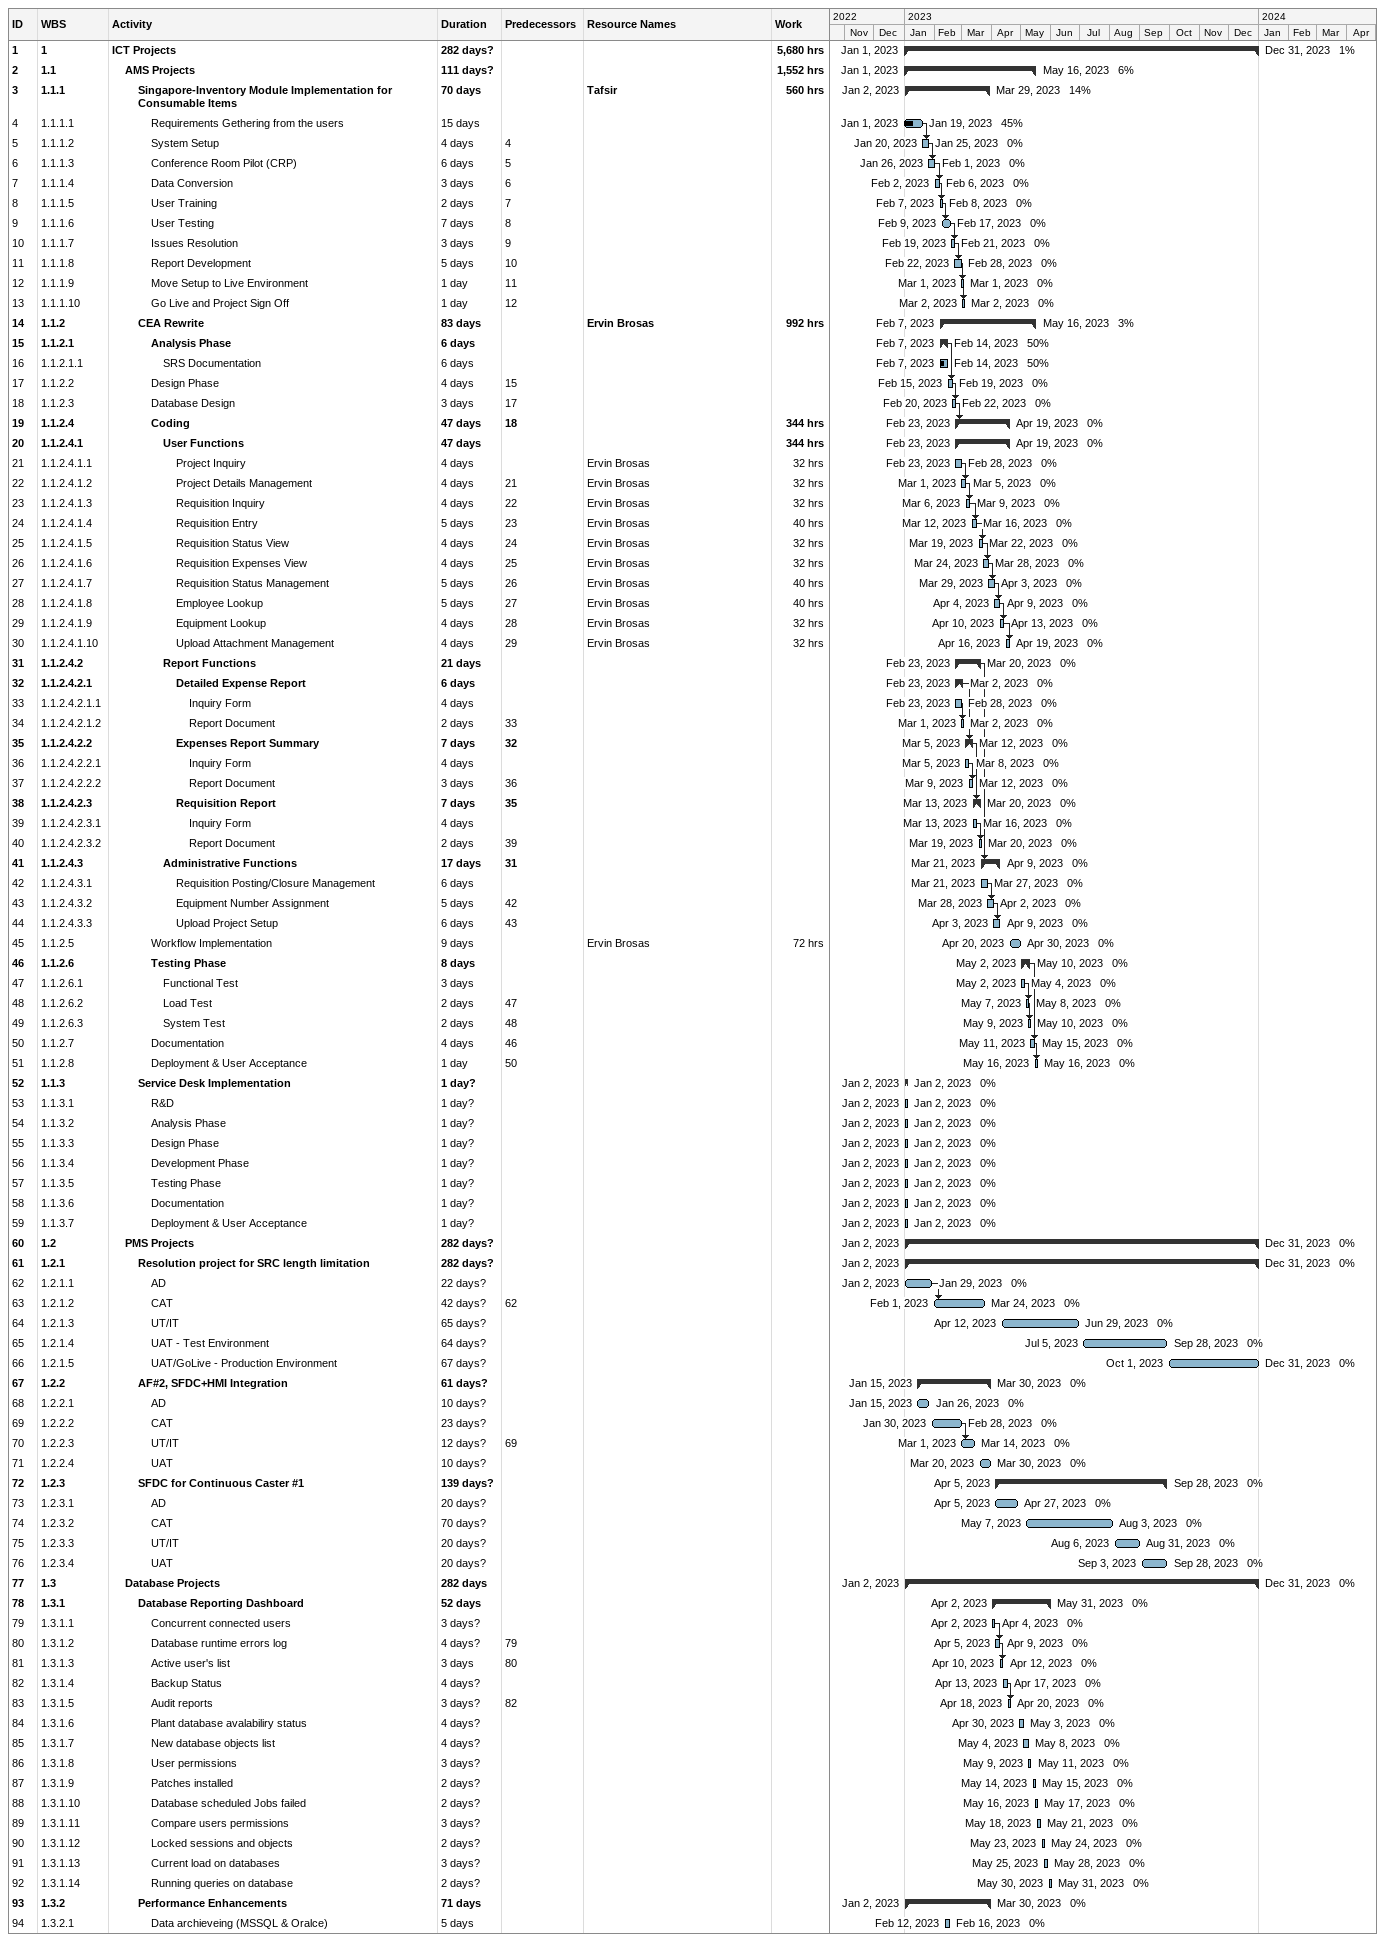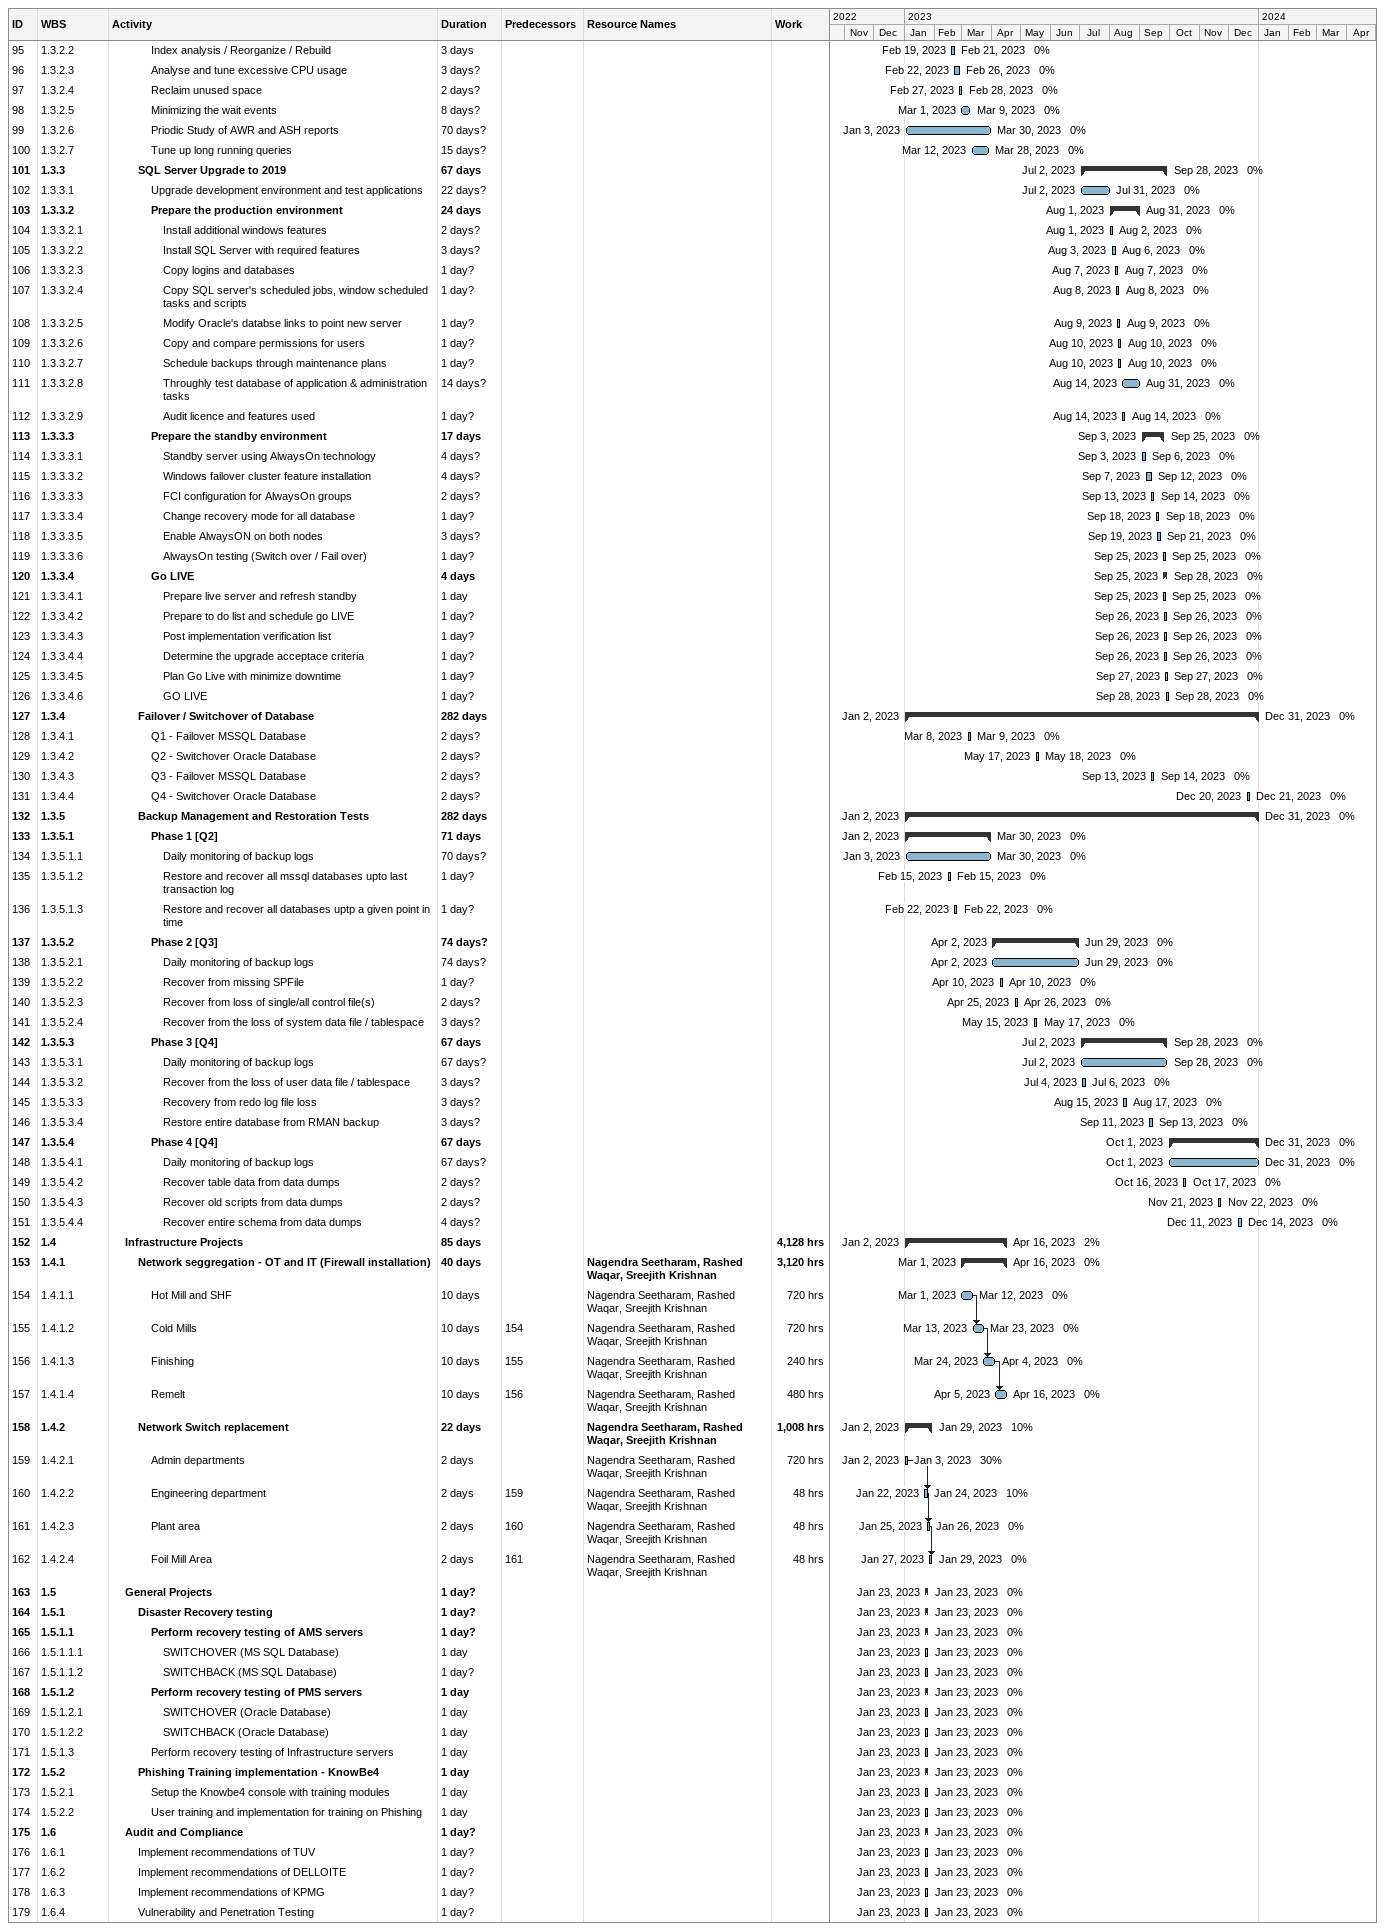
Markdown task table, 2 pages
| ID | WBS | Task | Duration | Start | Finish | Predecessors | Resources | % complete | Work (h) |
|---|---|---|---|---|---|---|---|---|---|
| 1 | 1 | **ICT Projects** | 282d? | 2023-01-01 | 2023-12-31 |  |  | 1 | 5680 |
| 2 | 1.1 | **AMS Projects** | 111d? | 2023-01-01 | 2023-05-16 |  |  | 6 | 1552 |
| 3 | 1.1.1 | **Singapore-Inventory Module Implementation for Consumable Items** | 70d | 2023-01-02 | 2023-03-29 |  | Tafsir | 14 | 560 |
| 4 | 1.1.1.1 | Requirements Gethering from the users | 15d | 2023-01-01 | 2023-01-19 |  |  | 45 |  |
| 5 | 1.1.1.2 | System Setup | 4d | 2023-01-20 | 2023-01-25 | 4 |  | 0 |  |
| 6 | 1.1.1.3 | Conference Room Pilot (CRP) | 6d | 2023-01-26 | 2023-02-01 | 5 |  | 0 |  |
| 7 | 1.1.1.4 | Data Conversion | 3d | 2023-02-02 | 2023-02-06 | 6 |  | 0 |  |
| 8 | 1.1.1.5 | User Training | 2d | 2023-02-07 | 2023-02-08 | 7 |  | 0 |  |
| 9 | 1.1.1.6 | User Testing | 7d | 2023-02-09 | 2023-02-17 | 8 |  | 0 |  |
| 10 | 1.1.1.7 | Issues Resolution | 3d | 2023-02-19 | 2023-02-21 | 9 |  | 0 |  |
| 11 | 1.1.1.8 | Report Development | 5d | 2023-02-22 | 2023-02-28 | 10 |  | 0 |  |
| 12 | 1.1.1.9 | Move Setup to Live Environment | 1d | 2023-03-01 | 2023-03-01 | 11 |  | 0 |  |
| 13 | 1.1.1.10 | Go Live and Project Sign Off | 1d | 2023-03-02 | 2023-03-02 | 12 |  | 0 |  |
| 14 | 1.1.2 | **CEA Rewrite** | 83d | 2023-02-07 | 2023-05-16 |  | Ervin Brosas | 3 | 992 |
| 15 | 1.1.2.1 | **Analysis Phase** | 6d | 2023-02-07 | 2023-02-14 |  |  | 50 |  |
| 16 | 1.1.2.1.1 | SRS Documentation | 6d | 2023-02-07 | 2023-02-14 |  |  | 50 |  |
| 17 | 1.1.2.2 | Design Phase | 4d | 2023-02-15 | 2023-02-19 | 15 |  | 0 |  |
| 18 | 1.1.2.3 | Database Design | 3d | 2023-02-20 | 2023-02-22 | 17 |  | 0 |  |
| 19 | 1.1.2.4 | **Coding** | 47d | 2023-02-23 | 2023-04-19 | 18 |  | 0 | 344 |
| 20 | 1.1.2.4.1 | **User Functions** | 47d | 2023-02-23 | 2023-04-19 |  |  | 0 | 344 |
| 21 | 1.1.2.4.1.1 | Project Inquiry | 4d | 2023-02-23 | 2023-02-28 |  | Ervin Brosas | 0 | 32 |
| 22 | 1.1.2.4.1.2 | Project Details Management | 4d | 2023-03-01 | 2023-03-05 | 21 | Ervin Brosas | 0 | 32 |
| 23 | 1.1.2.4.1.3 | Requisition Inquiry | 4d | 2023-03-06 | 2023-03-09 | 22 | Ervin Brosas | 0 | 32 |
| 24 | 1.1.2.4.1.4 | Requisition Entry | 5d | 2023-03-12 | 2023-03-16 | 23 | Ervin Brosas | 0 | 40 |
| 25 | 1.1.2.4.1.5 | Requisition Status View | 4d | 2023-03-19 | 2023-03-22 | 24 | Ervin Brosas | 0 | 32 |
| 26 | 1.1.2.4.1.6 | Requisition Expenses View | 4d | 2023-03-24 | 2023-03-28 | 25 | Ervin Brosas | 0 | 32 |
| 27 | 1.1.2.4.1.7 | Requisition Status Management | 5d | 2023-03-29 | 2023-04-03 | 26 | Ervin Brosas | 0 | 40 |
| 28 | 1.1.2.4.1.8 | Employee Lookup | 5d | 2023-04-04 | 2023-04-09 | 27 | Ervin Brosas | 0 | 40 |
| 29 | 1.1.2.4.1.9 | Equipment Lookup | 4d | 2023-04-10 | 2023-04-13 | 28 | Ervin Brosas | 0 | 32 |
| 30 | 1.1.2.4.1.10 | Upload Attachment Management | 4d | 2023-04-16 | 2023-04-19 | 29 | Ervin Brosas | 0 | 32 |
| 31 | 1.1.2.4.2 | **Report Functions** | 21d | 2023-02-23 | 2023-03-20 |  |  | 0 |  |
| 32 | 1.1.2.4.2.1 | **Detailed Expense Report** | 6d | 2023-02-23 | 2023-03-02 |  |  | 0 |  |
| 33 | 1.1.2.4.2.1.1 | Inquiry Form | 4d | 2023-02-23 | 2023-02-28 |  |  | 0 |  |
| 34 | 1.1.2.4.2.1.2 | Report Document | 2d | 2023-03-01 | 2023-03-02 | 33 |  | 0 |  |
| 35 | 1.1.2.4.2.2 | **Expenses Report Summary** | 7d | 2023-03-05 | 2023-03-12 | 32 |  | 0 |  |
| 36 | 1.1.2.4.2.2.1 | Inquiry Form | 4d | 2023-03-05 | 2023-03-08 |  |  | 0 |  |
| 37 | 1.1.2.4.2.2.2 | Report Document | 3d | 2023-03-09 | 2023-03-12 | 36 |  | 0 |  |
| 38 | 1.1.2.4.2.3 | **Requisition Report** | 7d | 2023-03-13 | 2023-03-20 | 35 |  | 0 |  |
| 39 | 1.1.2.4.2.3.1 | Inquiry Form | 4d | 2023-03-13 | 2023-03-16 |  |  | 0 |  |
| 40 | 1.1.2.4.2.3.2 | Report Document | 2d | 2023-03-19 | 2023-03-20 | 39 |  | 0 |  |
| 41 | 1.1.2.4.3 | **Administrative Functions** | 17d | 2023-03-21 | 2023-04-09 | 31 |  | 0 |  |
| 42 | 1.1.2.4.3.1 | Requisition Posting/Closure Management | 6d | 2023-03-21 | 2023-03-27 |  |  | 0 |  |
| 43 | 1.1.2.4.3.2 | Equipment Number Assignment | 5d | 2023-03-28 | 2023-04-02 | 42 |  | 0 |  |
| 44 | 1.1.2.4.3.3 | Upload Project Setup | 6d | 2023-04-03 | 2023-04-09 | 43 |  | 0 |  |
| 45 | 1.1.2.5 | Workflow Implementation | 9d | 2023-04-20 | 2023-04-30 |  | Ervin Brosas | 0 | 72 |
| 46 | 1.1.2.6 | **Testing Phase** | 8d | 2023-05-02 | 2023-05-10 |  |  | 0 |  |
| 47 | 1.1.2.6.1 | Functional Test | 3d | 2023-05-02 | 2023-05-04 |  |  | 0 |  |
| 48 | 1.1.2.6.2 | Load Test | 2d | 2023-05-07 | 2023-05-08 | 47 |  | 0 |  |
| 49 | 1.1.2.6.3 | System Test | 2d | 2023-05-09 | 2023-05-10 | 48 |  | 0 |  |
| 50 | 1.1.2.7 | Documentation | 4d | 2023-05-11 | 2023-05-15 | 46 |  | 0 |  |
| 51 | 1.1.2.8 | Deployment & User Acceptance | 1d | 2023-05-16 | 2023-05-16 | 50 |  | 0 |  |
| 52 | 1.1.3 | **Service Desk Implementation** | 1d? | 2023-01-02 | 2023-01-02 |  |  | 0 |  |
| 53 | 1.1.3.1 | R&D | 1d? | 2023-01-02 | 2023-01-02 |  |  | 0 |  |
| 54 | 1.1.3.2 | Analysis Phase | 1d? | 2023-01-02 | 2023-01-02 |  |  | 0 |  |
| 55 | 1.1.3.3 | Design Phase | 1d? | 2023-01-02 | 2023-01-02 |  |  | 0 |  |
| 56 | 1.1.3.4 | Development Phase | 1d? | 2023-01-02 | 2023-01-02 |  |  | 0 |  |
| 57 | 1.1.3.5 | Testing Phase | 1d? | 2023-01-02 | 2023-01-02 |  |  | 0 |  |
| 58 | 1.1.3.6 | Documentation | 1d? | 2023-01-02 | 2023-01-02 |  |  | 0 |  |
| 59 | 1.1.3.7 | Deployment & User Acceptance | 1d? | 2023-01-02 | 2023-01-02 |  |  | 0 |  |
| 60 | 1.2 | **PMS Projects** | 282d? | 2023-01-02 | 2023-12-31 |  |  | 0 |  |
| 61 | 1.2.1 | **Resolution project for SRC length limitation** | 282d? | 2023-01-02 | 2023-12-31 |  |  | 0 |  |
| 62 | 1.2.1.1 | AD | 22d? | 2023-01-02 | 2023-01-29 |  |  | 0 |  |
| 63 | 1.2.1.2 | CAT | 42d? | 2023-02-01 | 2023-03-24 | 62 |  | 0 |  |
| 64 | 1.2.1.3 | UT/IT | 65d? | 2023-04-12 | 2023-06-29 |  |  | 0 |  |
| 65 | 1.2.1.4 | UAT - Test Environment | 64d? | 2023-07-05 | 2023-09-28 |  |  | 0 |  |
| 66 | 1.2.1.5 | UAT/GoLive - Production Environment | 67d? | 2023-10-01 | 2023-12-31 |  |  | 0 |  |
| 67 | 1.2.2 | **AF#2, SFDC+HMI Integration** | 61d? | 2023-01-15 | 2023-03-30 |  |  | 0 |  |
| 68 | 1.2.2.1 | AD | 10d? | 2023-01-15 | 2023-01-26 |  |  | 0 |  |
| 69 | 1.2.2.2 | CAT | 23d? | 2023-01-30 | 2023-02-28 |  |  | 0 |  |
| 70 | 1.2.2.3 | UT/IT | 12d? | 2023-03-01 | 2023-03-14 | 69 |  | 0 |  |
| 71 | 1.2.2.4 | UAT | 10d? | 2023-03-20 | 2023-03-30 |  |  | 0 |  |
| 72 | 1.2.3 | **SFDC for Continuous Caster #1** | 139d? | 2023-04-05 | 2023-09-28 |  |  | 0 |  |
| 73 | 1.2.3.1 | AD | 20d? | 2023-04-05 | 2023-04-27 |  |  | 0 |  |
| 74 | 1.2.3.2 | CAT | 70d? | 2023-05-07 | 2023-08-03 |  |  | 0 |  |
| 75 | 1.2.3.3 | UT/IT | 20d? | 2023-08-06 | 2023-08-31 |  |  | 0 |  |
| 76 | 1.2.3.4 | UAT | 20d? | 2023-09-03 | 2023-09-28 |  |  | 0 |  |
| 77 | 1.3 | **Database Projects** | 282d | 2023-01-02 | 2023-12-31 |  |  | 0 |  |
| 78 | 1.3.1 | **Database Reporting Dashboard** | 52d | 2023-04-02 | 2023-05-31 |  |  | 0 |  |
| 79 | 1.3.1.1 | Concurrent connected users | 3d? | 2023-04-02 | 2023-04-04 |  |  | 0 |  |
| 80 | 1.3.1.2 | Database runtime errors log | 4d? | 2023-04-05 | 2023-04-09 | 79 |  | 0 |  |
| 81 | 1.3.1.3 | Active user's list | 3d | 2023-04-10 | 2023-04-12 | 80 |  | 0 |  |
| 82 | 1.3.1.4 | Backup Status | 4d? | 2023-04-13 | 2023-04-17 |  |  | 0 |  |
| 83 | 1.3.1.5 | Audit reports | 3d? | 2023-04-18 | 2023-04-20 | 82 |  | 0 |  |
| 84 | 1.3.1.6 | Plant database avalabiliry status | 4d? | 2023-04-30 | 2023-05-03 |  |  | 0 |  |
| 85 | 1.3.1.7 | New database objects list | 4d? | 2023-05-04 | 2023-05-08 |  |  | 0 |  |
| 86 | 1.3.1.8 | User permissions | 3d? | 2023-05-09 | 2023-05-11 |  |  | 0 |  |
| 87 | 1.3.1.9 | Patches installed | 2d? | 2023-05-14 | 2023-05-15 |  |  | 0 |  |
| 88 | 1.3.1.10 | Database scheduled Jobs failed | 2d? | 2023-05-16 | 2023-05-17 |  |  | 0 |  |
| 89 | 1.3.1.11 | Compare users permissions | 3d? | 2023-05-18 | 2023-05-21 |  |  | 0 |  |
| 90 | 1.3.1.12 | Locked sessions and objects | 2d? | 2023-05-23 | 2023-05-24 |  |  | 0 |  |
| 91 | 1.3.1.13 | Current load on databases | 3d? | 2023-05-25 | 2023-05-28 |  |  | 0 |  |
| 92 | 1.3.1.14 | Running queries on database | 2d? | 2023-05-30 | 2023-05-31 |  |  | 0 |  |
| 93 | 1.3.2 | **Performance Enhancements** | 71d | 2023-01-02 | 2023-03-30 |  |  | 0 |  |
| 94 | 1.3.2.1 | Data archieveing (MSSQL & Oralce) | 5d | 2023-02-12 | 2023-02-16 |  |  | 0 |  |
| 95 | 1.3.2.2 | Index analysis / Reorganize / Rebuild | 3d | 2023-02-19 | 2023-02-21 |  |  | 0 |  |
| 96 | 1.3.2.3 | Analyse and tune excessive CPU usage | 3d? | 2023-02-22 | 2023-02-26 |  |  | 0 |  |
| 97 | 1.3.2.4 | Reclaim unused space | 2d? | 2023-02-27 | 2023-02-28 |  |  | 0 |  |
| 98 | 1.3.2.5 | Minimizing the wait events | 8d? | 2023-03-01 | 2023-03-09 |  |  | 0 |  |
| 99 | 1.3.2.6 | Priodic Study of AWR and ASH reports | 70d? | 2023-01-03 | 2023-03-30 |  |  | 0 |  |
| 100 | 1.3.2.7 | Tune up long running queries | 15d? | 2023-03-12 | 2023-03-28 |  |  | 0 |  |
| 101 | 1.3.3 | **SQL Server Upgrade to 2019** | 67d | 2023-07-02 | 2023-09-28 |  |  | 0 |  |
| 102 | 1.3.3.1 | Upgrade development environment and test applications | 22d? | 2023-07-02 | 2023-07-31 |  |  | 0 |  |
| 103 | 1.3.3.2 | **Prepare the production environment** | 24d | 2023-08-01 | 2023-08-31 |  |  | 0 |  |
| 104 | 1.3.3.2.1 | Install additional windows features | 2d? | 2023-08-01 | 2023-08-02 |  |  | 0 |  |
| 105 | 1.3.3.2.2 | Install SQL Server with required features | 3d? | 2023-08-03 | 2023-08-06 |  |  | 0 |  |
| 106 | 1.3.3.2.3 | Copy logins and databases | 1d? | 2023-08-07 | 2023-08-07 |  |  | 0 |  |
| 107 | 1.3.3.2.4 | Copy SQL server's scheduled jobs, window scheduled tasks and scripts | 1d? | 2023-08-08 | 2023-08-08 |  |  | 0 |  |
| 108 | 1.3.3.2.5 | Modify Oracle's databse links to point new server | 1d? | 2023-08-09 | 2023-08-09 |  |  | 0 |  |
| 109 | 1.3.3.2.6 | Copy and compare permissions for users | 1d? | 2023-08-10 | 2023-08-10 |  |  | 0 |  |
| 110 | 1.3.3.2.7 | Schedule backups through maintenance plans | 1d? | 2023-08-10 | 2023-08-10 |  |  | 0 |  |
| 111 | 1.3.3.2.8 | Throughly test database of application & administration tasks | 14d? | 2023-08-14 | 2023-08-31 |  |  | 0 |  |
| 112 | 1.3.3.2.9 | Audit licence and features used | 1d? | 2023-08-14 | 2023-08-14 |  |  | 0 |  |
| 113 | 1.3.3.3 | **Prepare the standby environment** | 17d | 2023-09-03 | 2023-09-25 |  |  | 0 |  |
| 114 | 1.3.3.3.1 | Standby server using AlwaysOn technology | 4d? | 2023-09-03 | 2023-09-06 |  |  | 0 |  |
| 115 | 1.3.3.3.2 | Windows failover cluster feature installation | 4d? | 2023-09-07 | 2023-09-12 |  |  | 0 |  |
| 116 | 1.3.3.3.3 | FCI configuration for AlwaysOn groups | 2d? | 2023-09-13 | 2023-09-14 |  |  | 0 |  |
| 117 | 1.3.3.3.4 | Change recovery mode for all database | 1d? | 2023-09-18 | 2023-09-18 |  |  | 0 |  |
| 118 | 1.3.3.3.5 | Enable AlwaysON on both nodes | 3d? | 2023-09-19 | 2023-09-21 |  |  | 0 |  |
| 119 | 1.3.3.3.6 | AlwaysOn testing (Switch over / Fail over) | 1d? | 2023-09-25 | 2023-09-25 |  |  | 0 |  |
| 120 | 1.3.3.4 | **Go LIVE** | 4d | 2023-09-25 | 2023-09-28 |  |  | 0 |  |
| 121 | 1.3.3.4.1 | Prepare live server and refresh standby | 1d | 2023-09-25 | 2023-09-25 |  |  | 0 |  |
| 122 | 1.3.3.4.2 | Prepare to do list and schedule go LIVE | 1d? | 2023-09-26 | 2023-09-26 |  |  | 0 |  |
| 123 | 1.3.3.4.3 | Post implementation verification list | 1d? | 2023-09-26 | 2023-09-26 |  |  | 0 |  |
| 124 | 1.3.3.4.4 | Determine the upgrade acceptace criteria | 1d? | 2023-09-26 | 2023-09-26 |  |  | 0 |  |
| 125 | 1.3.3.4.5 | Plan Go Live with minimize downtime | 1d? | 2023-09-27 | 2023-09-27 |  |  | 0 |  |
| 126 | 1.3.3.4.6 | GO LIVE | 1d? | 2023-09-28 | 2023-09-28 |  |  | 0 |  |
| 127 | 1.3.4 | **Failover / Switchover of Database** | 282d | 2023-01-02 | 2023-12-31 |  |  | 0 |  |
| 128 | 1.3.4.1 | Q1 - Failover MSSQL Database | 2d? | 2023-03-08 | 2023-03-09 |  |  | 0 |  |
| 129 | 1.3.4.2 | Q2 - Switchover Oracle Database | 2d? | 2023-05-17 | 2023-05-18 |  |  | 0 |  |
| 130 | 1.3.4.3 | Q3 - Failover MSSQL Database | 2d? | 2023-09-13 | 2023-09-14 |  |  | 0 |  |
| 131 | 1.3.4.4 | Q4 - Switchover Oracle Database | 2d? | 2023-12-20 | 2023-12-21 |  |  | 0 |  |
| 132 | 1.3.5 | **Backup Management and Restoration Tests** | 282d | 2023-01-02 | 2023-12-31 |  |  | 0 |  |
| 133 | 1.3.5.1 | **Phase 1 [Q2]** | 71d | 2023-01-02 | 2023-03-30 |  |  | 0 |  |
| 134 | 1.3.5.1.1 | Daily monitoring of backup logs | 70d? | 2023-01-03 | 2023-03-30 |  |  | 0 |  |
| 135 | 1.3.5.1.2 | Restore and recover all mssql databases upto last transaction log | 1d? | 2023-02-15 | 2023-02-15 |  |  | 0 |  |
| 136 | 1.3.5.1.3 | Restore and recover all databases uptp a given point in time | 1d? | 2023-02-22 | 2023-02-22 |  |  | 0 |  |
| 137 | 1.3.5.2 | **Phase 2 [Q3]** | 74d? | 2023-04-02 | 2023-06-29 |  |  | 0 |  |
| 138 | 1.3.5.2.1 | Daily monitoring of backup logs | 74d? | 2023-04-02 | 2023-06-29 |  |  | 0 |  |
| 139 | 1.3.5.2.2 | Recover from missing SPFile | 1d? | 2023-04-10 | 2023-04-10 |  |  | 0 |  |
| 140 | 1.3.5.2.3 | Recover from loss of single/all control file(s) | 2d? | 2023-04-25 | 2023-04-26 |  |  | 0 |  |
| 141 | 1.3.5.2.4 | Recover from the loss of system data file / tablespace | 3d? | 2023-05-15 | 2023-05-17 |  |  | 0 |  |
| 142 | 1.3.5.3 | **Phase 3 [Q4]** | 67d | 2023-07-02 | 2023-09-28 |  |  | 0 |  |
| 143 | 1.3.5.3.1 | Daily monitoring of backup logs | 67d? | 2023-07-02 | 2023-09-28 |  |  | 0 |  |
| 144 | 1.3.5.3.2 | Recover from the loss of user data file / tablespace | 3d? | 2023-07-04 | 2023-07-06 |  |  | 0 |  |
| 145 | 1.3.5.3.3 | Recovery from redo log file loss | 3d? | 2023-08-15 | 2023-08-17 |  |  | 0 |  |
| 146 | 1.3.5.3.4 | Restore entire database from RMAN backup | 3d? | 2023-09-11 | 2023-09-13 |  |  | 0 |  |
| 147 | 1.3.5.4 | **Phase 4 [Q4]** | 67d | 2023-10-01 | 2023-12-31 |  |  | 0 |  |
| 148 | 1.3.5.4.1 | Daily monitoring of backup logs | 67d? | 2023-10-01 | 2023-12-31 |  |  | 0 |  |
| 149 | 1.3.5.4.2 | Recover table data from data dumps | 2d? | 2023-10-16 | 2023-10-17 |  |  | 0 |  |
| 150 | 1.3.5.4.3 | Recover old scripts from data dumps | 2d? | 2023-11-21 | 2023-11-22 |  |  | 0 |  |
| 151 | 1.3.5.4.4 | Recover entire schema from data dumps | 4d? | 2023-12-11 | 2023-12-14 |  |  | 0 |  |
| 152 | 1.4 | **Infrastructure Projects** | 85d | 2023-01-02 | 2023-04-16 |  |  | 2 | 4128 |
| 153 | 1.4.1 | **Network seggregation - OT and IT (Firewall installation)** | 40d | 2023-03-01 | 2023-04-16 |  | Nagendra Seetharam, Rashed Waqar, Sreejith Krishnan | 0 | 3120 |
| 154 | 1.4.1.1 | Hot Mill and SHF | 10d | 2023-03-01 | 2023-03-12 |  | Nagendra Seetharam, Rashed Waqar, Sreejith Krishnan | 0 | 720 |
| 155 | 1.4.1.2 | Cold Mills | 10d | 2023-03-13 | 2023-03-23 | 154 | Nagendra Seetharam, Rashed Waqar, Sreejith Krishnan | 0 | 720 |
| 156 | 1.4.1.3 | Finishing | 10d | 2023-03-24 | 2023-04-04 | 155 | Nagendra Seetharam, Rashed Waqar, Sreejith Krishnan | 0 | 240 |
| 157 | 1.4.1.4 | Remelt | 10d | 2023-04-05 | 2023-04-16 | 156 | Nagendra Seetharam, Rashed Waqar, Sreejith Krishnan | 0 | 480 |
| 158 | 1.4.2 | **Network Switch replacement** | 22d | 2023-01-02 | 2023-01-29 |  | Nagendra Seetharam, Rashed Waqar, Sreejith Krishnan | 10 | 1008 |
| 159 | 1.4.2.1 | Admin departments | 2d | 2023-01-02 | 2023-01-03 |  | Nagendra Seetharam, Rashed Waqar, Sreejith Krishnan | 30 | 720 |
| 160 | 1.4.2.2 | Engineering department | 2d | 2023-01-22 | 2023-01-24 | 159 | Nagendra Seetharam, Rashed Waqar, Sreejith Krishnan | 10 | 48 |
| 161 | 1.4.2.3 | Plant area | 2d | 2023-01-25 | 2023-01-26 | 160 | Nagendra Seetharam, Rashed Waqar, Sreejith Krishnan | 0 | 48 |
| 162 | 1.4.2.4 | Foil Mill Area | 2d | 2023-01-27 | 2023-01-29 | 161 | Nagendra Seetharam, Rashed Waqar, Sreejith Krishnan | 0 | 48 |
| 163 | 1.5 | **General Projects** | 1d? | 2023-01-23 | 2023-01-23 |  |  | 0 |  |
| 164 | 1.5.1 | **Disaster Recovery testing** | 1d? | 2023-01-23 | 2023-01-23 |  |  | 0 |  |
| 165 | 1.5.1.1 | **Perform recovery testing of AMS servers** | 1d? | 2023-01-23 | 2023-01-23 |  |  | 0 |  |
| 166 | 1.5.1.1.1 | SWITCHOVER (MS SQL Database) | 1d | 2023-01-23 | 2023-01-23 |  |  | 0 |  |
| 167 | 1.5.1.1.2 | SWITCHBACK (MS SQL Database) | 1d? | 2023-01-23 | 2023-01-23 |  |  | 0 |  |
| 168 | 1.5.1.2 | **Perform recovery testing of PMS servers** | 1d | 2023-01-23 | 2023-01-23 |  |  | 0 |  |
| 169 | 1.5.1.2.1 | SWITCHOVER (Oracle Database) | 1d | 2023-01-23 | 2023-01-23 |  |  | 0 |  |
| 170 | 1.5.1.2.2 | SWITCHBACK (Oracle Database) | 1d | 2023-01-23 | 2023-01-23 |  |  | 0 |  |
| 171 | 1.5.1.3 | Perform recovery testing of Infrastructure servers | 1d | 2023-01-23 | 2023-01-23 |  |  | 0 |  |
| 172 | 1.5.2 | **Phishing Training implementation - KnowBe4** | 1d | 2023-01-23 | 2023-01-23 |  |  | 0 |  |
| 173 | 1.5.2.1 | Setup the Knowbe4 console with training modules | 1d | 2023-01-23 | 2023-01-23 |  |  | 0 |  |
| 174 | 1.5.2.2 | User training and implementation for training on Phishing | 1d | 2023-01-23 | 2023-01-23 |  |  | 0 |  |
| 175 | 1.6 | **Audit and Compliance** | 1d? | 2023-01-23 | 2023-01-23 |  |  | 0 |  |
| 176 | 1.6.1 | Implement recommendations of TUV | 1d? | 2023-01-23 | 2023-01-23 |  |  | 0 |  |
| 177 | 1.6.2 | Implement recommendations of DELLOITE | 1d? | 2023-01-23 | 2023-01-23 |  |  | 0 |  |
| 178 | 1.6.3 | Implement recommendations of KPMG | 1d? | 2023-01-23 | 2023-01-23 |  |  | 0 |  |
| 179 | 1.6.4 | Vulnerability and Penetration Testing | 1d? | 2023-01-23 | 2023-01-23 |  |  | 0 |  |
